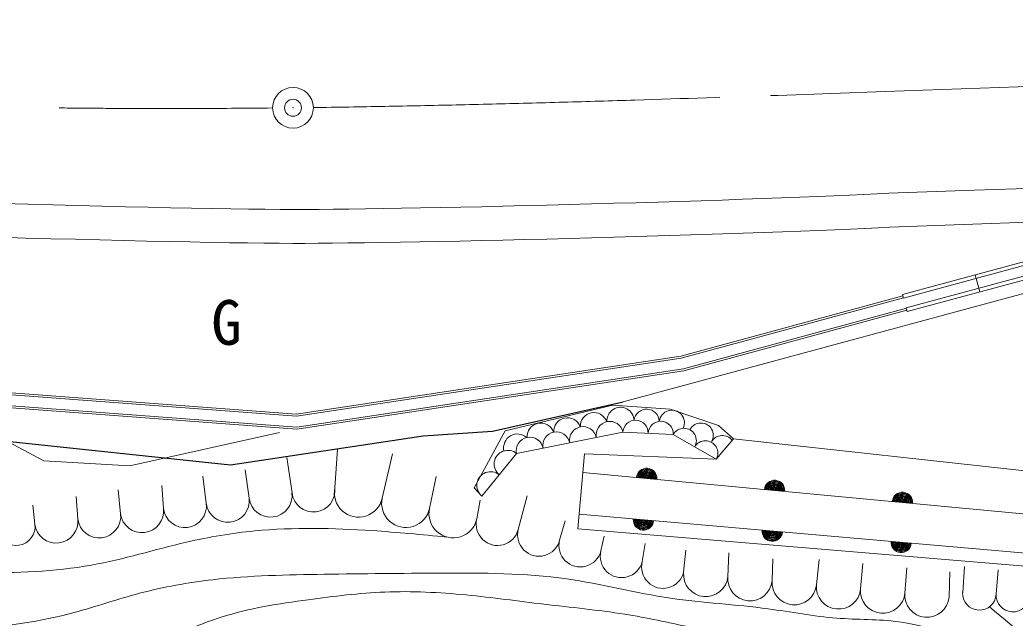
# Model space of a CAD drawing. Units: millimetres, scale not verified. Extents: x 40000 to 680000, y 20000 to 380000.
# Drawn here: x 360995 to 390356, y 273231 to 290872 of the extents above; entities that cross this region are included whole.
import ezdxf
from ezdxf.enums import TextEntityAlignment as Align

# ---------------------------------------------------------------- set-up
doc = ezdxf.new("R2010")
doc.units = ezdxf.units.MM
doc.header["$LTSCALE"] = 1000
doc.header["$PDMODE"] = 32
doc.header["$PDSIZE"] = 500
doc.linetypes.add('CHAIN', pattern=[18.5, 12, -1.5, 3.5, -1.5])
for name, color, linetype, lineweight in [('M-BGD', 7, 'Continuous', 13), ('M-BMK', 2, 'CHAIN', 13), ('M-BMK-ROW', 30, 'Continuous', 25), ('M-STR-STRC', 7, 'Continuous', 13)]:
    doc.layers.add(name, color=color, linetype=linetype, lineweight=lineweight)
doc.styles.add('ＭＳ ゴシック', font='')
doc.styles.get('ＭＳ ゴシック').set_extended_font_data('MS Gothic')

msp = doc.modelspace()

# ---------------------------------------------------------------- linework, layer by layer
at = {"layer": 'M-BGD'}
for p, q in [((386628, 285760), (389147, 285849)), ((386664, 284760), (393526, 285002)), ((387038, 282772), (393545, 284535)), ((387067, 282666), (393549, 284423)), ((387145, 282377), (393562, 284115)), ((387174, 282270), (393567, 284002)), ((389177, 283352), (389313, 282850)), ((387038, 282772), (387067, 282666)), ((380492, 280957), (387048, 282734)), ((380504, 280899), (387064, 282676)), ((380570, 280585), (387148, 282367)), ((380583, 280526), (387163, 282309)), ((387145, 282377), (387174, 282270)), ((348466, 280729), (369151, 279182)), ((348472, 280789), (369149, 279243)), ((369149, 279243), (380492, 280957)), ((369151, 279182), (380504, 280899)), ((348435, 280411), (369163, 278860)), ((369163, 278860), (380570, 280585)), ((369165, 278800), (380583, 280526)), ((348429, 280351), (369165, 278800)), ((375308, 278757), (378490, 279515)), ((378490, 279515), (380176, 279391)), ((380176, 279391), (381601, 278907)), ((361705, 277873), (359751, 278906)), ((368656, 278705), (364242, 277721)), ((374398, 277074), (375308, 278757)), ((378786, 278711), (375646, 278087)), ((380272, 278647), (378786, 278711)), ((381534, 277914), (380272, 278647)), ((381601, 278907), (382047, 278517)), ((382047, 278517), (381534, 277914)), ((382047, 278517), (394925, 277101)), ((370287, 277074), (370367, 278210)), ((371683, 276770), (371985, 278073)), ((375646, 278087), (374624, 276830)), ((377650, 278071), (377452, 275867)), ((381534, 277914), (377650, 278071)), ((364242, 277721), (361705, 277873)), ((369023, 276921), (368869, 277966)), ((367758, 276769), (367638, 277608)), ((377601, 277527), (396462, 275756)), ((366494, 276616), (366396, 277413)), ((373080, 276465), (373280, 277407)), ((363965, 276310), (363893, 277009)), ((365229, 276463), (365181, 277143)), ((374624, 276830), (374398, 277074)), ((362700, 276157), (362651, 276813)), ((374476, 276160), (374577, 276710)), ((375696, 275844), (375963, 276839)), ((361436, 276004), (361381, 276561)), ((396497, 274636), (377491, 276292)), ((376917, 275528), (377079, 276098)), ((377452, 275867), (396537, 274264)), ((378137, 275212), (378230, 275650)), ((379357, 274896), (379443, 275434)), ((380577, 274581), (380644, 275238)), ((381882, 274459), (381913, 275155)), ((383188, 274336), (383210, 274976)), ((384493, 274214), (384573, 274963)), ((385798, 274092), (385866, 274838)), ((387104, 273970), (387160, 274713)), ((388409, 273848), (388432, 274597)), ((388809, 273985), (388865, 274754)), ((389796, 273934), (389855, 274653))]:
    msp.add_line(p, q, dxfattribs=at)
msp.add_circle((369052, 288281), 600, dxfattribs=at)
for centre, radius, start, end in [((377929, 278894), 400, 18.8577, 183.6007), ((378714, 279050), 400, 1.984, 183.6007), ((379486, 279022), 372, 1.6754, 173.3559), ((380229, 278990), 372, 334.2353, 173.3559), ((376359, 278583), 400, 18.8577, 183.6007), ((377144, 278739), 400, 18.8577, 183.6007), ((378393, 278633), 400, 11.2351, 191.2351), ((379157, 278695), 372, 357.5394, 177.5394), ((379901, 278663), 372, 357.5394, 177.5394), ((381087, 278619), 365, 329.8583, 149.8583), ((375670, 278257), 405, 47.2737, 193.5921), ((376823, 278321), 400, 11.2351, 191.2351), ((377608, 278477), 400, 11.2351, 191.2351), ((380588, 278464), 365, 329.8583, 149.8583), ((376038, 278165), 400, 11.2351, 191.2351), ((381219, 278097), 365, 329.8583, 149.8583), ((381718, 278252), 365, 37.104, 149.8583), ((375390, 277773), 405, 50.8857, 230.8857), ((374879, 277144), 405, 50.8857, 230.8857), ((379487, 277350), 300, 354.6367, 174.6367), ((379487, 277350), 275, 354.6367, 174.6367), ((379487, 277350), 250, 354.6367, 174.6367), ((379487, 277350), 225, 354.6367, 174.6367), ((379487, 277350), 200, 354.6367, 174.6367), ((379487, 277350), 175, 354.6367, 174.6367), ((379487, 277350), 150, 354.6367, 174.6367), ((379487, 277350), 125, 354.6367, 174.6367), ((379487, 277350), 100, 354.6367, 174.6367), ((379487, 277350), 75, 354.6367, 174.6367), ((379487, 277350), 50, 354.6367, 174.6367), ((379487, 277350), 25, 354.6367, 174.6367), ((383259, 276996), 300, 354.6367, 174.6367), ((383259, 276996), 275, 354.6367, 174.6367), ((383259, 276996), 250, 354.6367, 174.6367), ((383259, 276996), 225, 354.6367, 174.6367), ((383259, 276996), 200, 354.6367, 174.6367), ((383259, 276996), 175, 354.6367, 174.6367), ((368390, 276845), 637, 186.8984, 6.8984), ((369655, 276998), 637, 186.8984, 6.8984), ((370985, 276922), 715, 167.6827, 347.6827), ((383259, 276996), 150, 354.6367, 174.6367), ((383259, 276996), 125, 354.6367, 174.6367), ((383259, 276996), 100, 354.6367, 174.6367), ((383259, 276996), 75, 354.6367, 174.6367), ((383259, 276996), 50, 354.6367, 174.6367), ((383259, 276996), 25, 354.6367, 174.6367), ((387032, 276642), 300, 354.6367, 174.6367), ((387032, 276642), 275, 354.6367, 174.6367), ((387032, 276642), 250, 354.6367, 174.6367), ((365862, 276539), 637, 186.8984, 6.8984), ((367126, 276692), 637, 186.8984, 6.8984), ((372382, 276617), 715, 167.6827, 347.6827), ((387032, 276642), 225, 354.6367, 174.6367), ((387032, 276642), 200, 354.6367, 174.6367), ((387032, 276642), 175, 354.6367, 174.6367), ((387032, 276642), 150, 354.6367, 174.6367), ((387032, 276642), 125, 354.6367, 174.6367), ((387032, 276642), 100, 354.6367, 174.6367), ((387032, 276642), 75, 354.6367, 174.6367), ((387032, 276642), 50, 354.6367, 174.6367), ((387032, 276642), 25, 354.6367, 174.6367), ((363333, 276233), 637, 186.8984, 6.8984), ((364597, 276386), 637, 186.8984, 6.8984), ((373778, 276312), 715, 167.6827, 347.6827), ((360890, 275926), 552, 188.0624, 8.0624), ((362068, 276080), 637, 186.8984, 6.8984), ((375086, 276002), 630, 165.4879, 345.4879), ((379391, 276126), 300, 175.0209, 355.0209), ((379391, 276126), 275, 175.0209, 355.0209), ((379391, 276126), 250, 175.0209, 355.0209), ((379391, 276126), 225, 175.0209, 355.0209), ((379391, 276126), 200, 175.0209, 355.0209), ((379391, 276126), 175, 175.0209, 355.0209), ((379391, 276126), 150, 175.0209, 355.0209), ((379391, 276126), 125, 175.0209, 355.0209), ((379391, 276126), 100, 175.0209, 355.0209), ((379391, 276126), 75, 175.0209, 355.0209), ((379391, 276126), 50, 175.0209, 355.0209), ((379391, 276126), 25, 175.0209, 355.0209), ((376307, 275686), 630, 165.4879, 345.4879), ((383192, 275795), 300, 175.0209, 355.0209), ((383192, 275795), 275, 175.0209, 355.0209), ((383192, 275795), 250, 175.0209, 355.0209), ((383192, 275795), 225, 175.0209, 355.0209), ((383192, 275795), 200, 175.0209, 355.0209), ((383192, 275795), 175, 175.0209, 355.0209), ((383192, 275795), 150, 175.0209, 355.0209), ((383192, 275795), 125, 175.0209, 355.0209), ((383192, 275795), 100, 175.0209, 355.0209), ((383192, 275795), 75, 175.0209, 355.0209), ((383192, 275795), 50, 175.0209, 355.0209), ((383192, 275795), 25, 175.0209, 355.0209), ((377527, 275370), 630, 165.4879, 345.4879), ((386994, 275464), 300, 175.0209, 355.0209), ((386994, 275464), 275, 175.0209, 355.0209), ((386994, 275464), 250, 175.0209, 355.0209), ((386994, 275464), 225, 175.0209, 355.0209), ((386994, 275464), 200, 175.0209, 355.0209), ((386994, 275464), 175, 175.0209, 355.0209), ((386994, 275464), 150, 175.0209, 355.0209), ((386994, 275464), 125, 175.0209, 355.0209), ((386994, 275464), 100, 175.0209, 355.0209), ((386994, 275464), 75, 175.0209, 355.0209), ((386994, 275464), 50, 175.0209, 355.0209), ((386994, 275464), 25, 175.0209, 355.0209), ((378747, 275054), 630, 165.4879, 345.4879), ((379967, 274738), 630, 165.4879, 345.4879), ((381230, 274520), 656, 174.6579, 354.6579), ((382535, 274397), 656, 174.6579, 354.6579), ((383840, 274275), 656, 174.6579, 354.6579), ((385146, 274153), 656, 174.6579, 354.6579), ((386451, 274031), 656, 174.6579, 354.6579), ((387756, 273909), 656, 174.6579, 354.6579), ((389302, 273960), 494, 177.0653, 357.0653), ((390289, 273909), 494, 177.0653, 357.0653)]:
    msp.add_arc(centre, radius, start, end, dxfattribs=at)
for points, knots in [([(330389, 277932), (330816, 278128), (331243, 278323), (331696, 278463), (332255, 278635), (332855, 278723), (333428, 278659), (334244, 278568), (335007, 278169), (335757, 277798), (336392, 277485), (337019, 277193), (337647, 276881), (338318, 276548), (338991, 276193), (339712, 276004), (340363, 275833), (341053, 275797), (341733, 275833), (342526, 275875), (343305, 276015), (344076, 276186), (344784, 276342), (345486, 276526), (346205, 276643), (346878, 276752), (347566, 276804), (348239, 276739), (349018, 276664), (349776, 276433), (350545, 276262), (351556, 276037), (352586, 275916), (353571, 275621), (354241, 275421), (354889, 275140), (355564, 274947), (356158, 274776), (356772, 274673), (357388, 274616), (358175, 274544), (358964, 274547), (359756, 274556), (360881, 274570), (362011, 274597), (363112, 274794), (364053, 274962), (364972, 275255), (365908, 275470), (366574, 275623), (367248, 275737), (367927, 275802), (369074, 275913), (370233, 275886), (371385, 275810), (372124, 275761), (372859, 275691), (373594, 275622)], [0, 0, 0, 0, 1, 1, 1, 2, 2, 2, 3, 3, 3, 4, 4, 4, 5, 5, 5, 6, 6, 6, 7, 7, 7, 8, 8, 8, 9, 9, 9, 10, 10, 10, 11, 11, 11, 12, 12, 12, 13, 13, 13, 14, 14, 14, 15, 15, 15, 16, 16, 16, 17, 17, 17, 18, 18, 18, 19, 19, 19, 19]), ([(389241, 272440), (388480, 272726), (387720, 273011), (386929, 273120), (386326, 273203), (385705, 273183), (385093, 273229), (384413, 273281), (383743, 273414), (383068, 273505), (382112, 273634), (381146, 273676), (380193, 273818), (379164, 273971), (378152, 274239), (377123, 274386), (375898, 274561), (374651, 274563), (373409, 274557), (372262, 274552), (371120, 274539), (369975, 274523), (368877, 274507), (367776, 274488), (366683, 274363), (365955, 274280), (365230, 274150), (364522, 273962), (363875, 273790), (363241, 273570), (362594, 273396), (361599, 273129), (360571, 272970), (359543, 272939), (358902, 272920), (358262, 272950), (357621, 272998), (356620, 273073), (355618, 273191), (354648, 273438), (353776, 273661), (352929, 273990), (352057, 274215), (351260, 274421), (350442, 274541), (349621, 274644), (348652, 274765), (347679, 274864), (346709, 274820), (345732, 274777), (344758, 274589), (343781, 274549), (342934, 274515), (342084, 274591), (341231, 274659), (340320, 274732), (339405, 274795), (338531, 275027), (337801, 275221), (337101, 275532), (336387, 275787), (335617, 276061), (334832, 276269), (334026, 276443), (333534, 276550), (333034, 276644), (332542, 276619), (331799, 276582), (331075, 276274), (330400, 275906), (329639, 275492), (328941, 275001), (328352, 274396), (328068, 274104), (327809, 273786), (327550, 273468)], [0, 0, 0, 0, 1, 1, 1, 2, 2, 2, 3, 3, 3, 4, 4, 4, 5, 5, 5, 6, 6, 6, 7, 7, 7, 8, 8, 8, 9, 9, 9, 10, 10, 10, 11, 11, 11, 12, 12, 12, 13, 13, 13, 14, 14, 14, 15, 15, 15, 16, 16, 16, 17, 17, 17, 18, 18, 18, 19, 19, 19, 20, 20, 20, 21, 21, 21, 22, 22, 22, 23, 23, 23, 24, 24, 24, 25, 25, 25, 25]), ([(403586, 254775), (402880, 254962), (402175, 255148), (401503, 255417), (401025, 255607), (400564, 255839), (400128, 256130), (399576, 256498), (399065, 256961), (398741, 257522), (398398, 258116), (398265, 258819), (398058, 259490), (397899, 260003), (397696, 260498), (397434, 260959), (397088, 261568), (396638, 262117), (396176, 262654), (395728, 263176), (395269, 263686), (394754, 264133), (394294, 264534), (393789, 264885), (393323, 265286), (392898, 265652), (392506, 266061), (392182, 266516), (391808, 267043), (391525, 267632), (391164, 268167), (390818, 268678), (390402, 269140), (389953, 269570), (389396, 270105), (388791, 270591), (388123, 270965), (387594, 271260), (387026, 271486), (386452, 271689), (385907, 271881), (385357, 272053), (384795, 272177), (384086, 272334), (383360, 272416), (382644, 272546), (382010, 272662), (381384, 272817), (380756, 272961), (380121, 273107), (379483, 273243), (378840, 273345), (378050, 273471), (377252, 273547), (376457, 273641), (375692, 273731), (374931, 273838), (374164, 273913), (373366, 273990), (372562, 274032), (371764, 274000), (371007, 273970), (370255, 273874), (369501, 273771), (368633, 273653), (367761, 273525), (366932, 273257), (366318, 273059), (365727, 272784), (365111, 272583), (364468, 272373), (363799, 272244), (363127, 272164), (362296, 272065), (361460, 272041), (360626, 271979), (359840, 271922), (359054, 271831), (358270, 271833), (357568, 271835), (356866, 271911), (356162, 271969), (355385, 272032), (354604, 272072), (353841, 272209), (353057, 272350), (352292, 272594), (351526, 272834), (350821, 273056), (350115, 273275), (349392, 273411), (348583, 273563), (347752, 273612), (346927, 273584), (346119, 273556), (345317, 273454), (344520, 273316), (343876, 273205), (343235, 273070), (342587, 273019), (341969, 272970), (341345, 272996), (340723, 273051), (340128, 273103), (339536, 273181), (338961, 273326), (338299, 273494), (337661, 273752), (337001, 273944), (336377, 274126), (335734, 274248), (335088, 274298), (334245, 274362), (333397, 274302), (332553, 274170), (331492, 274004), (330436, 273724), (329508, 273213), (328858, 272855), (328271, 272383), (327665, 271946), (327465, 271801), (327263, 271661), (327061, 271520)], [0, 0, 0, 0, 1, 1, 1, 2, 2, 2, 3, 3, 3, 4, 4, 4, 5, 5, 5, 6, 6, 6, 7, 7, 7, 8, 8, 8, 9, 9, 9, 10, 10, 10, 11, 11, 11, 12, 12, 12, 13, 13, 13, 14, 14, 14, 15, 15, 15, 16, 16, 16, 17, 17, 17, 18, 18, 18, 19, 19, 19, 20, 20, 20, 21, 21, 21, 22, 22, 22, 23, 23, 23, 24, 24, 24, 25, 25, 25, 26, 26, 26, 27, 27, 27, 28, 28, 28, 29, 29, 29, 30, 30, 30, 31, 31, 31, 32, 32, 32, 33, 33, 33, 34, 34, 34, 35, 35, 35, 36, 36, 36, 37, 37, 37, 38, 38, 38, 39, 39, 39, 40, 40, 40, 41, 41, 41, 41]), ([(389598, 273564), (390417, 272882), (391237, 272200), (392068, 271530), (392896, 270861), (393735, 270203), (394533, 269501), (395157, 268953), (395756, 268378), (396364, 267810), (397089, 267133), (397826, 266466), (398476, 265720), (398997, 265123), (399462, 264474), (399998, 263891), (400522, 263320), (401113, 262811), (401647, 262248), (401754, 262135), (401859, 262020), (401963, 261904)], [0, 0, 0, 0, 1, 1, 1, 2, 2, 2, 3, 3, 3, 4, 4, 4, 5, 5, 5, 6, 6, 6, 7, 7, 7, 7])]:
    msp.add_open_spline(points, degree=3, knots=knots, dxfattribs=at)
msp.add_point((369052, 288281), dxfattribs=at)
at = {"layer": 'M-BMK'}
msp.add_line((386523, 288758), (413945, 289725), dxfattribs=at)
msp.add_open_spline([(271622, 305789), (277973, 304571), (284253, 303009), (290500, 301341), (293352, 300580), (296196, 299797), (299041, 299013), (302623, 298027), (306204, 297041), (309796, 296090), (316240, 294383), (322718, 292787), (329261, 291509), (332157, 290944), (335065, 290441), (337986, 290018), (340831, 289607), (343688, 289272), (346551, 289014), (347389, 288939), (348227, 288870), (349065, 288807), (355512, 288326), (361985, 288212), (368452, 288274)], degree=3, knots=[0, 0, 0, 0, 1, 1, 1, 2, 2, 2, 3, 3, 3, 4, 4, 4, 5, 5, 5, 6, 6, 6, 7, 7, 7, 8, 8, 8, 8], dxfattribs=at)
msp.add_open_spline([(369648, 288288), (375276, 288361), (380899, 288559), (386523, 288758)], degree=3, dxfattribs=at)
at = {"layer": 'M-BMK-ROW', "lineweight": 13}
msp.add_line((378793, 279607), (395808, 284217), dxfattribs=at)
at = {"layer": 'M-BMK-ROW'}
for p, q in [((343757, 280235), (367208, 277747)), ((374942, 278740), (378793, 279607)), ((372894, 278607), (374942, 278740)), ((367208, 277747), (372894, 278607))]:
    msp.add_line(p, q, dxfattribs=at)
at = {"layer": 'M-STR-STRC'}
msp.add_line((389147, 285849), (409137, 286554), dxfattribs=at)
for points in [[(316604, 291362), (319006, 290744), (326256, 289065), (328686, 288565), (330449, 288202), (335775, 287306), (337557, 287049), (339296, 286798), (344536, 286217), (346282, 286026), (346793, 285970), (348329, 285832), (348842, 285816), (352890, 285683), (365036, 285287), (369086, 285281), (372596, 285276), (383124, 285563), (386628, 285760)], [(316354, 290394), (318765, 289773), (326045, 288087), (328484, 287584), (330254, 287220), (335602, 286319), (337391, 286061), (339137, 285809), (344398, 285224), (346152, 285033), (346665, 284976), (348207, 284838), (348723, 284821), (352787, 284688), (364983, 284288), (369050, 284282), (372574, 284276), (383145, 284563), (386664, 284760)]]:
    msp.add_open_spline(points, degree=3, knots=[0, 0, 0, 0, 1, 1, 1, 2, 2, 2, 3, 3, 3, 4, 4, 4, 5, 5, 5, 6, 6, 6, 6], dxfattribs=at)

# ---------------------------------------------------------------- texts
at = {"layer": 'M-BGD', "style": 'ＭＳ ゴシック'}
msp.add_text('G', height=1320, dxfattribs=at).set_placement((366640, 280894), align=Align.BOTTOM_LEFT)

doc.saveas('drawing.dxf')
